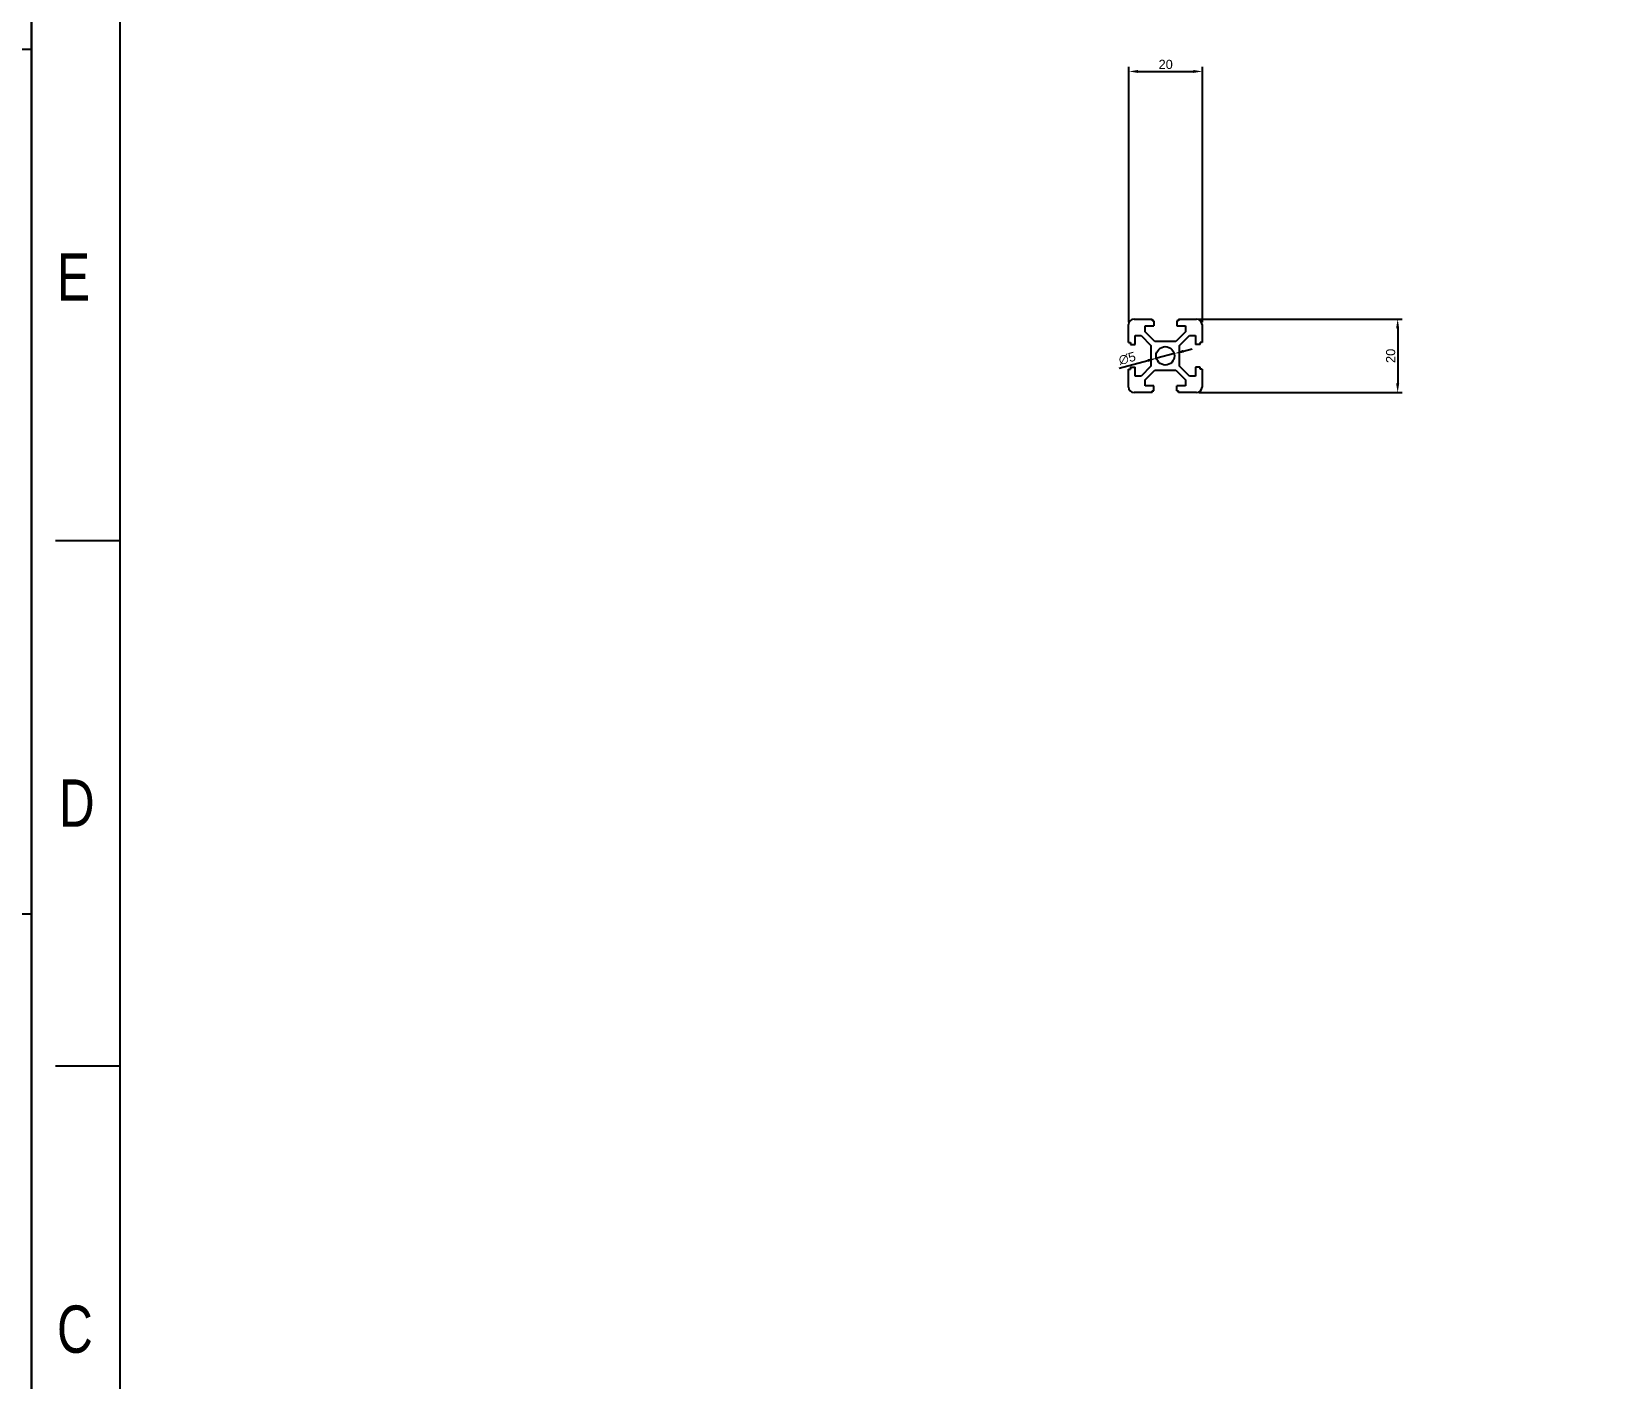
# Model space of a CAD drawing. Header units: millimetres. Extents: x 3299 to 14264, y 1863 to 5555.
# Drawn here: x 5295.2 to 5722.3, y 2207.1 to 2574 of the extents above; entities that cross this region are included whole.
import ezdxf

# ---------------------------------------------------------------- set-up
doc = ezdxf.new("R2010")
doc.units = ezdxf.units.MM
doc.layers.add('图框', color=7, linetype='Continuous')
doc.layers.add('细实线', color=7, linetype='Continuous', lineweight=18)
doc.styles.add('CKSTANDARD', font='arial.ttf')
doc.styles.add('Roamns', font='romans.shx')
doc.styles.get("Standard").update_dxf_attribs({"font": 'arial.ttf'})
doc.dimstyles.new('ISO-25', dxfattribs={"dimtxt": 2.5, "dimasz": 2.5, "dimexe": 1.25, "dimexo": 0.625, "dimtad": 1, "dimtxsty": 'Standard', "dimcen": 2.5, "dimadec": 0, "dimazin": 0, "dimtfac": 1, "dimtmove": 0, "dimatfit": 3, "dimfxl": 1, "dimarcsym": 0})

# ---------------------------------------------------------------- blocks, each defined once
blk = doc.blocks.new('standard template')
for p, q in [((456.3, 17789.8), (53.6, 17789.8)), ((456.3, 14517.4), (53.6, 14517.4))]:
    blk.add_line(p, q)
blk.add_lwpolyline([(37962.6, 4700.3), (-97.5, 4700.3), (-97.5, 30879.2), (37962.6, 30879.2)], close=True)
at = {"color": 7}
blk.add_lwpolyline([(456.3, 6673.6), (456.3, 5963.9), (456.3, 5254.1), (456.3, 30225.9), (37408.8, 30225.9), (37408.8, 5254.1)], dxfattribs=at)
at = {"style": 'CKSTANDARD', "width": 0.75}
for s, p in [('E', (61.9, 19285.4)), ('D', (73.6, 16008.6)), ('C', (61.9, 12731.9))]:
    blk.add_text(s, height=294.8, dxfattribs=at).set_placement(p)
at = {"style": 'Roamns'}
for tag, p in [('PAGE_NAME', (27466, 7593.7)), ('PROJECT_NAME', (27466, 6883.9)), ('DRAWN_NAME', (27466, 6174.1)), ('VERSION', (34241, 6174.1)), ('SELECT_DATA', (27466, 5464.4)), ('PAGE_NUMBER', (34241, 5464.4))]:
    blk.add_attdef(tag, p, '', height=284.5, dxfattribs=at)
blk = doc.blocks.new('*D69')
at = {"color": 0, "lineweight": -2, "transparency": 16777216}
for p, q in [((5593.95, 2494.86), (5593.95, 2564.39)), ((5596.45, 2563.14), (5611.45, 2563.14)), ((5613.95, 2494.86), (5613.95, 2564.39))]:
    blk.add_line(p, q, dxfattribs=at)
at = {"color": 0, "transparency": 16777216}
for points in [[(5596.45, 2563.55), (5596.45, 2562.72), (5593.95, 2563.14)], [(5611.45, 2563.55), (5611.45, 2562.72), (5613.95, 2563.14)]]:
    blk.add_solid(points, dxfattribs=at)
at = {"layer": 'Defpoints', "color": 0, "transparency": 16777216}
for p in [(5613.95, 2563.14), (5593.95, 2494.23), (5613.95, 2494.23)]:
    blk.add_point(p, dxfattribs=at)
at = {"color": 0, "lineweight": 5, "transparency": 16777216, "insert": (5603.95, 2565.04), "char_height": 2.5, "attachment_point": 5}
blk.add_mtext('20', dxfattribs=at)
blk = doc.blocks.new('*D70')
at = {"color": 0, "lineweight": -2, "transparency": 16777216}
for p, q in [((5613.07, 2495.73), (5668.34, 2495.73)), ((5667.09, 2493.23), (5667.09, 2478.23)), ((5613.07, 2475.73), (5668.34, 2475.73))]:
    blk.add_line(p, q, dxfattribs=at)
at = {"color": 0, "transparency": 16777216}
for points in [[(5666.67, 2493.23), (5667.5, 2493.23), (5667.09, 2495.73)], [(5666.67, 2478.23), (5667.5, 2478.23), (5667.09, 2475.73)]]:
    blk.add_solid(points, dxfattribs=at)
at = {"layer": 'Defpoints', "color": 0, "transparency": 16777216}
for p in [(5612.45, 2495.73), (5612.45, 2475.73), (5667.09, 2475.73)]:
    blk.add_point(p, dxfattribs=at)
at = {"color": 0, "lineweight": 5, "transparency": 16777216, "insert": (5665.18, 2485.73), "char_height": 2.5, "attachment_point": 5, "rotation": 90}
blk.add_mtext('20', dxfattribs=at)
blk = doc.blocks.new('*D71')
at = {"color": 0, "lineweight": -2, "transparency": 16777216}
for p, q in [((5606.37, 2486.37), (5601.53, 2485.1)), ((5608.78, 2487), (5611.2, 2487.63)), ((5591.25, 2482.41), (5599.11, 2484.47))]:
    blk.add_line(p, q, dxfattribs=at)
at = {"color": 0, "transparency": 16777216}
for points in [[(5608.68, 2487.4), (5608.89, 2486.6), (5606.37, 2486.37)], [(5599, 2484.87), (5599.22, 2484.07), (5601.53, 2485.1)]]:
    blk.add_solid(points, dxfattribs=at)
at = {"layer": 'Defpoints', "color": 0, "transparency": 16777216}
for p in [(5606.37, 2486.37), (5601.53, 2485.1)]:
    blk.add_point(p, dxfattribs=at)
at = {"color": 0, "lineweight": 5, "transparency": 16777216, "insert": (5593.47, 2485.03), "char_height": 2.5, "attachment_point": 5, "rotation": 14.6656}
blk.add_mtext('∅5', dxfattribs=at)
blk = doc.blocks.new('ersfg')
at = {"color": 114, "linetype": 'Continuous', "true_color": 0x139b48}
for p, q in [((4374.92, 3165.25), (4374.92, 3170.15)), ((4376.42, 3171.65), (4381.32, 3171.65)), ((4379.42, 3168.21), (4379.42, 3169.85)), ((4379.42, 3169.85), (4381.82, 3169.85)), ((4381.32, 3171.65), (4381.32, 3171.15)), ((4381.82, 3171.15), (4381.32, 3171.15)), ((4381.82, 3171.15), (4381.82, 3169.85)), ((4388.02, 3171.15), (4388.02, 3169.85)), ((4388.52, 3171.15), (4388.02, 3171.15)), ((4388.02, 3169.85), (4390.42, 3169.85)), ((4388.52, 3171.65), (4388.52, 3171.15)), ((4388.52, 3171.65), (4393.42, 3171.65)), ((4390.42, 3169.85), (4390.42, 3168.21)), ((4394.92, 3170.15), (4394.92, 3165.25)), ((4374.92, 3165.25), (4375.42, 3165.25)), ((4375.42, 3165.25), (4375.42, 3164.75)), ((4375.42, 3164.75), (4376.72, 3164.75)), ((4376.72, 3164.75), (4376.72, 3167.15)), ((4376.72, 3167.15), (4378.36, 3167.15)), ((4378.36, 3167.15), (4381.02, 3164.49)), ((4382.08, 3165.55), (4379.42, 3168.21)), ((4387.76, 3165.55), (4382.08, 3165.55)), ((4390.42, 3168.21), (4387.76, 3165.55)), ((4388.82, 3164.49), (4391.48, 3167.15)), ((4391.48, 3167.15), (4393.12, 3167.15)), ((4393.12, 3167.15), (4393.12, 3164.75)), ((4394.42, 3164.75), (4393.12, 3164.75)), ((4394.92, 3165.25), (4394.42, 3165.25)), ((4394.42, 3164.75), (4394.42, 3165.25)), ((4381.02, 3164.49), (4381.02, 3158.81)), ((4388.82, 3158.81), (4388.82, 3164.49)), ((4374.92, 3153.15), (4374.92, 3158.05)), ((4374.92, 3158.05), (4375.42, 3158.05)), ((4375.42, 3158.55), (4375.42, 3158.05)), ((4375.42, 3158.55), (4376.72, 3158.55)), ((4376.72, 3156.15), (4376.72, 3158.55)), ((4381.02, 3158.81), (4378.36, 3156.15)), ((4379.42, 3155.09), (4382.08, 3157.75)), ((4382.08, 3157.75), (4387.76, 3157.75)), ((4387.76, 3157.75), (4390.42, 3155.09)), ((4391.48, 3156.15), (4388.82, 3158.81)), ((4394.42, 3158.55), (4393.12, 3158.55)), ((4393.12, 3158.55), (4393.12, 3156.15)), ((4394.42, 3158.05), (4394.42, 3158.55)), ((4394.92, 3158.05), (4394.42, 3158.05)), ((4394.92, 3158.05), (4394.92, 3153.15)), ((4378.36, 3156.15), (4376.72, 3156.15)), ((4379.42, 3153.45), (4379.42, 3155.09)), ((4381.82, 3153.45), (4379.42, 3153.45)), ((4381.32, 3152.15), (4381.82, 3152.15)), ((4381.32, 3151.65), (4381.32, 3152.15)), ((4381.82, 3152.15), (4381.82, 3153.45)), ((4390.42, 3153.45), (4388.02, 3153.45)), ((4388.02, 3152.15), (4388.02, 3153.45)), ((4388.02, 3152.15), (4388.52, 3152.15)), ((4388.52, 3151.65), (4388.52, 3152.15)), ((4390.42, 3155.09), (4390.42, 3153.45)), ((4393.12, 3156.15), (4391.48, 3156.15)), ((4381.32, 3151.65), (4376.42, 3151.65)), ((4393.42, 3151.65), (4388.52, 3151.65))]:
    blk.add_line(p, q, dxfattribs=at)
blk.add_circle((4384.92, 3161.65), 2.5, dxfattribs=at)
for centre, start, end in [((4376.42, 3170.15), 90, 180), ((4393.42, 3170.15), 0, 90), ((4376.42, 3153.15), 180, 270), ((4393.42, 3153.15), 270, 0)]:
    blk.add_arc(centre, 1.5, start, end, dxfattribs=at)
blk = doc.blocks.new('产品尺寸图图框')
at = {"layer": '图框'}
for p, q in [((611.593, 605.09), (611.593, 395.09)), ((611.593, 500.09), (604.217, 500.09)), ((605.843, 465.09), (611.593, 465.09))]:
    blk.add_line(p, q, dxfattribs=at)

msp = doc.modelspace()

# ---------------------------------------------------------------- block references
at = {"transparency": 33554595, "xscale": 0.04369384563332881, "yscale": 0.04369384563332881, "zscale": 0.04369384563332881}
msp.add_blockref('standard template', (5299.49364, 1658.10918), dxfattribs=at)
msp.add_blockref('ersfg', (1218.9273, -675.91128))
at = {"layer": '细实线', "color": 3, "lineweight": 5, "xscale": 6.72, "yscale": 6.72, "zscale": 6.72}
msp.add_blockref('产品尺寸图图框', (1185.32772, -791.52092), dxfattribs=at)

# ---------------------------------------------------------------- dimensions: what is measured, and where the dimension line sits
at = {"lineweight": 5}
dim = msp.add_linear_dim(base=(5613.94709, 2563.13792), p1=(5593.94709, 2494.23463), p2=(5613.94709, 2494.23463), dimstyle='ISO-25', dxfattribs=at)
dim.commit()
dim.dimension.update_dxf_attribs({"geometry": '*D69', "text_midpoint": (5603.94709, 2563.13792), "dimtype": 160})
dim = msp.add_linear_dim(base=(5667.08523, 2475.73463), p1=(5612.44709, 2495.73463), p2=(5612.44709, 2475.73463), angle=90, dimstyle='ISO-25', dxfattribs=at)
dim.commit()
dim.dimension.update_dxf_attribs({"geometry": '*D70', "text_midpoint": (5667.08523, 2485.73463), "dimtype": 160})
dim = msp.add_diameter_dim_2p(p1=(5606.36564, 2486.36757), p2=(5601.52854, 2485.10168), dimstyle='ISO-25', dxfattribs=at)
dim.commit()
dim.dimension.update_dxf_attribs({"geometry": '*D71', "text_midpoint": (5593.47023, 2485.03053)})

doc.saveas('drawing.dxf')
